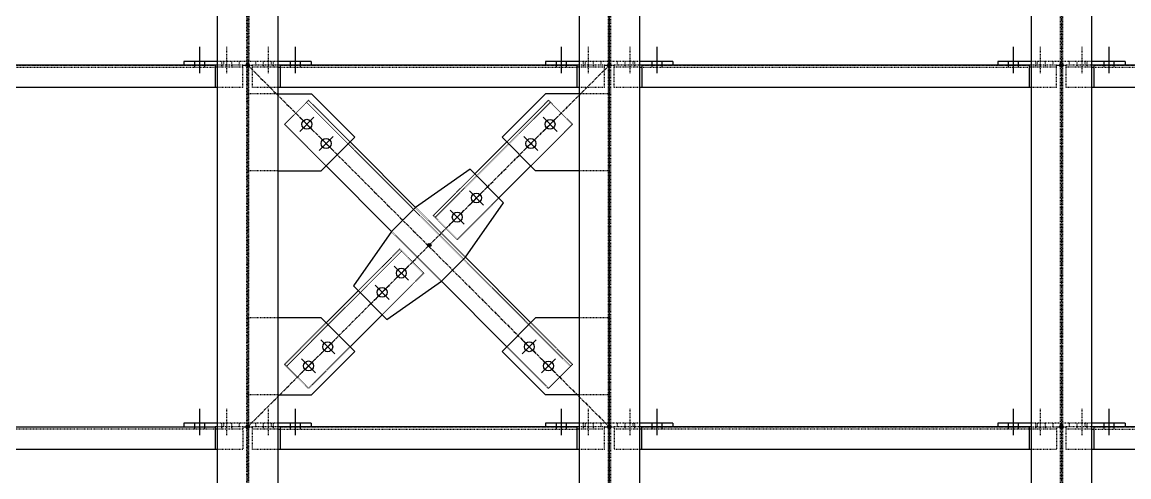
# Model space of a CAD drawing. Header units: millimetres. Extents: x 2102 to 20742, y 12631 to 26594.
# Drawn here: x 15833 to 18281, y 22210 to 23216 of the extents above; entities that cross this region are included whole.
import ezdxf

# ---------------------------------------------------------------- set-up
doc = ezdxf.new("R2010")
doc.units = ezdxf.units.MM
for name, pattern in [('CENTER', [12.7, 7.9375, -1.5875, 1.5875, -1.5875]), ('DXK_LINE_DOT2', [3.9198, 1.9599, -1.9599]), ('DXK_LINE_DOT5', [7.8785, 2.979, -0.9799, 0.9799, -0.9799, 0.9799, -0.9799])]:
    doc.linetypes.add(name, pattern=pattern)
for name, color, linetype in [('1', 7, 'Continuous'), ('2', 7, 'Continuous'), ('4', 7, 'Continuous')]:
    doc.layers.add(name, color=color, linetype=linetype)

# ---------------------------------------------------------------- blocks, each defined once
blk = doc.blocks.new('GridLine-116860372-116903 - 114867')
at = {"layer": '2', "color": 7, "linetype": 'DXK_LINE_DOT5'}
blk.add_line((20200.6, 12454.5), (20200.6, 27661.7), dxfattribs=at)
blk = doc.blocks.new('Part-116860372-115066 - 114867')
at = {"layer": '4', "linetype": 'Continuous'}
for points in [[(21450.6, 23565.8, -1), (21450.6, 23575.8, -1)], [(22700.6, 23565.8, -1), (22700.6, 23575.8, -1)]]:
    blk.add_hatch(color=4, dxfattribs=at).paths.add_polyline_path(points)
at = {"layer": '1', "color": 6, "linetype": 'DXK_LINE_DOT2'}
for p, q in [((21540.1, 23570.8), (21464.1, 23570.8)), ((21464.1, 23508.3), (21464.1, 23570.8)), ((21533.8, 23564.6), (21464.1, 23564.6)), ((21540.1, 23564.6), (22611.1, 23564.6)), ((22687, 23570.8), (22611.1, 23570.8)), ((22687, 23564.6), (22617.3, 23564.6)), ((22687, 23508.3), (22687, 23570.8)), ((21533.8, 23508.3), (21464.1, 23508.3)), ((22687, 23508.3), (22617.3, 23508.3))]:
    blk.add_line(p, q, dxfattribs=at)
at = {"layer": '2', "color": 2, "linetype": 'Continuous'}
for p, q in [((21533.8, 23564.6), (21540.1, 23564.6)), ((22611.1, 23570.8), (21540.1, 23570.8)), ((21540.1, 23570.8), (21540.1, 23508.3)), ((22611.1, 23570.8), (22611.1, 23508.3)), ((22617.3, 23564.6), (22611.1, 23564.6)), ((22617.3, 23508.3), (21533.8, 23508.3))]:
    blk.add_line(p, q, dxfattribs=at)
at = {"layer": '4', "color": 4, "linetype": 'CENTER'}
for p, q in [((21450.6, 23570.8), (21464.1, 23570.8)), ((21540.1, 23570.8), (22611.1, 23570.8)), ((22687, 23570.8), (22700.6, 23570.8))]:
    blk.add_line(p, q, dxfattribs=at)
at = {"layer": '4', "color": 4, "linetype": 'Continuous'}
for centre in [(21450.6, 23570.8), (22700.6, 23570.8)]:
    blk.add_circle(centre, 5, dxfattribs=at)
blk = doc.blocks.new('Part-116860372-115064 - 114867')
at = {"layer": '4', "linetype": 'Continuous'}
for points in [[(19200.6, 23565.8, -1), (19200.6, 23575.8, -1)], [(20200.6, 23565.8, -1), (20200.6, 23575.8, -1)]]:
    blk.add_hatch(color=4, dxfattribs=at).paths.add_polyline_path(points)
at = {"layer": '1', "color": 6, "linetype": 'DXK_LINE_DOT2'}
for p, q in [((19290.1, 23570.8), (19214.1, 23570.8)), ((19214.1, 23508.3), (19214.1, 23570.8)), ((19283.8, 23564.6), (19214.1, 23564.6)), ((19290.1, 23564.6), (20111.1, 23564.6)), ((20187, 23570.8), (20111.1, 23570.8)), ((20187, 23564.6), (20117.3, 23564.6)), ((20187, 23508.3), (20187, 23570.8)), ((19283.8, 23508.3), (19214.1, 23508.3)), ((20187, 23508.3), (20117.3, 23508.3))]:
    blk.add_line(p, q, dxfattribs=at)
at = {"layer": '2', "color": 2, "linetype": 'Continuous'}
for p, q in [((19283.8, 23564.6), (19290.1, 23564.6)), ((20111.1, 23570.8), (19290.1, 23570.8)), ((19290.1, 23570.8), (19290.1, 23508.3)), ((20111.1, 23570.8), (20111.1, 23508.3)), ((20117.3, 23564.6), (20111.1, 23564.6)), ((20117.3, 23508.3), (19283.8, 23508.3))]:
    blk.add_line(p, q, dxfattribs=at)
at = {"layer": '4', "color": 4, "linetype": 'CENTER'}
for p, q in [((19200.6, 23570.8), (19214.1, 23570.8)), ((19290.1, 23570.8), (20111.1, 23570.8)), ((20187, 23570.8), (20200.6, 23570.8))]:
    blk.add_line(p, q, dxfattribs=at)
at = {"layer": '4', "color": 4, "linetype": 'Continuous'}
for centre in [(19200.6, 23570.8), (20200.6, 23570.8)]:
    blk.add_circle(centre, 5, dxfattribs=at)
blk = doc.blocks.new('Part-116860372-114974 - 114867')
at = {"layer": '1', "color": 6, "linetype": 'DXK_LINE_DOT2'}
for p, q in [((19204.1, 25054.1), (19204.1, 23580.8)), ((19197, 24933.3), (19197, 21410.3)), ((19204.1, 21410.3), (19204.1, 23580.8))]:
    blk.add_line(p, q, dxfattribs=at)
at = {"layer": '2', "color": 2, "linetype": 'Continuous'}
for p, q in [((19117.3, 21410.3), (19117.3, 24939.6)), ((19283.8, 24939.6), (19283.8, 21410.3))]:
    blk.add_line(p, q, dxfattribs=at)
at = {"layer": '4', "color": 4, "linetype": 'CENTER'}
blk.add_line((19200.6, 25070.8), (19200.6, 21320.8), dxfattribs=at)
blk = doc.blocks.new('Part-116860372-115056 - 114867')
at = {"layer": '4', "linetype": 'Continuous'}
for points in [[(21450.6, 22565.8, -1), (21450.6, 22575.8, -1)], [(22700.6, 22565.8, -1), (22700.6, 22575.8, -1)]]:
    blk.add_hatch(color=4, dxfattribs=at).paths.add_polyline_path(points)
at = {"layer": '1', "color": 6, "linetype": 'DXK_LINE_DOT2'}
for p, q in [((21464.1, 22508.3), (21464.1, 22570.8)), ((21540.1, 22570.8), (21464.1, 22570.8)), ((21533.8, 22564.6), (21464.1, 22564.6)), ((21540.1, 22564.6), (22611.1, 22564.6)), ((22687, 22570.8), (22611.1, 22570.8)), ((22687, 22564.6), (22617.3, 22564.6)), ((22687, 22508.3), (22687, 22570.8)), ((21533.8, 22508.3), (21464.1, 22508.3)), ((22687, 22508.3), (22617.3, 22508.3))]:
    blk.add_line(p, q, dxfattribs=at)
at = {"layer": '2', "color": 2, "linetype": 'Continuous'}
for p, q in [((21533.8, 22564.6), (21540.1, 22564.6)), ((22611.1, 22570.8), (21540.1, 22570.8)), ((21540.1, 22570.8), (21540.1, 22508.3)), ((22611.1, 22570.8), (22611.1, 22508.3)), ((22617.3, 22564.6), (22611.1, 22564.6)), ((22617.3, 22508.3), (21533.8, 22508.3))]:
    blk.add_line(p, q, dxfattribs=at)
at = {"layer": '4', "color": 4, "linetype": 'CENTER'}
for p, q in [((21450.6, 22570.8), (21464.1, 22570.8)), ((21540.1, 22570.8), (22611.1, 22570.8)), ((22687, 22570.8), (22700.6, 22570.8))]:
    blk.add_line(p, q, dxfattribs=at)
at = {"layer": '4', "color": 4, "linetype": 'Continuous'}
for centre in [(21450.6, 22570.8), (22700.6, 22570.8)]:
    blk.add_circle(centre, 5, dxfattribs=at)
blk = doc.blocks.new('Part-116860372-114975 - 114867')
at = {"layer": '1', "color": 6, "linetype": 'DXK_LINE_DOT2'}
for p, q in [((20197, 25050.3), (20197, 21670)), ((20204.1, 25050.3), (20204.1, 21670))]:
    blk.add_line(p, q, dxfattribs=at)
at = {"layer": '2', "color": 2, "linetype": 'Continuous'}
for p, q in [((20117.3, 25050.3), (20117.3, 21670)), ((20283.8, 25050.3), (20283.8, 21670))]:
    blk.add_line(p, q, dxfattribs=at)
at = {"layer": '4', "color": 4, "linetype": 'CENTER'}
blk.add_line((20200.6, 25070.8), (20200.6, 21320.8), dxfattribs=at)
blk = doc.blocks.new('Part-116860372-114977 - 114867')
at = {"layer": '1', "color": 6, "linetype": 'DXK_LINE_DOT2'}
for p, q in [((21447, 24981.3), (21447, 21410.3)), ((21454.1, 24981.3), (21454.1, 21410.3))]:
    blk.add_line(p, q, dxfattribs=at)
at = {"layer": '2', "color": 2, "linetype": 'Continuous'}
for p, q in [((21367.3, 24981.3), (21367.3, 21410.3)), ((21533.8, 24981.3), (21533.8, 21410.3))]:
    blk.add_line(p, q, dxfattribs=at)
at = {"layer": '4', "color": 4, "linetype": 'CENTER'}
blk.add_line((21450.6, 25070.8), (21450.6, 21320.8), dxfattribs=at)
blk = doc.blocks.new('Part-116860372-115053 - 114867')
at = {"layer": '4', "linetype": 'Continuous'}
for points in [[(17825.6, 22565.8, -1), (17825.6, 22575.8, -1)], [(19200.6, 22565.8, -1), (19200.6, 22575.8, -1)]]:
    blk.add_hatch(color=4, dxfattribs=at).paths.add_polyline_path(points)
at = {"layer": '1', "color": 6, "linetype": 'DXK_LINE_DOT2'}
for p, q in [((17840.9, 22570.8), (17840.9, 22545.8)), ((17840.9, 22570.8), (17944.3, 22570.8)), ((17938.1, 22564.6), (17840.9, 22564.6)), ((19111.1, 22564.6), (17944.3, 22564.6)), ((19187, 22570.8), (19111.1, 22570.8)), ((19187, 22564.6), (19117.3, 22564.6)), ((19187, 22570.8), (19187, 22508.3)), ((17840.9, 22545.8), (17903.4, 22545.8)), ((17903.4, 22545.8), (17903.4, 22508.3)), ((17938.1, 22508.3), (17903.4, 22508.3)), ((19187, 22508.3), (19117.3, 22508.3))]:
    blk.add_line(p, q, dxfattribs=at)
at = {"layer": '2', "color": 2, "linetype": 'Continuous'}
for p, q in [((17944.3, 22564.6), (17938.1, 22564.6)), ((17944.3, 22508.3), (17944.3, 22570.8)), ((17944.3, 22570.8), (19111.1, 22570.8)), ((19111.1, 22570.8), (19111.1, 22508.3)), ((19117.3, 22564.6), (19111.1, 22564.6)), ((19117.3, 22508.3), (17938.1, 22508.3))]:
    blk.add_line(p, q, dxfattribs=at)
at = {"layer": '4', "color": 4, "linetype": 'CENTER'}
for p, q in [((17825.6, 22570.8), (17840.9, 22570.8)), ((17944.3, 22570.8), (19111.1, 22570.8)), ((19187, 22570.8), (19200.6, 22570.8))]:
    blk.add_line(p, q, dxfattribs=at)
at = {"layer": '4', "color": 4, "linetype": 'Continuous'}
for centre in [(17825.6, 22570.8), (19200.6, 22570.8)]:
    blk.add_circle(centre, 5, dxfattribs=at)
blk = doc.blocks.new('Part-116860372-115054 - 114867')
at = {"layer": '4', "linetype": 'Continuous'}
for points in [[(19200.6, 22565.8, -1), (19200.6, 22575.8, -1)], [(20200.6, 22565.8, -1), (20200.6, 22575.8, -1)]]:
    blk.add_hatch(color=4, dxfattribs=at).paths.add_polyline_path(points)
at = {"layer": '1', "color": 6, "linetype": 'DXK_LINE_DOT2'}
for p, q in [((19214.1, 22508.3), (19214.1, 22570.8)), ((19290.1, 22570.8), (19214.1, 22570.8)), ((19283.8, 22564.6), (19214.1, 22564.6)), ((19290.1, 22564.6), (20111.1, 22564.6)), ((20187, 22570.8), (20111.1, 22570.8)), ((20187, 22564.6), (20117.3, 22564.6)), ((20187, 22508.3), (20187, 22570.8)), ((19283.8, 22508.3), (19214.1, 22508.3)), ((20187, 22508.3), (20117.3, 22508.3))]:
    blk.add_line(p, q, dxfattribs=at)
at = {"layer": '2', "color": 2, "linetype": 'Continuous'}
for p, q in [((19283.8, 22564.6), (19290.1, 22564.6)), ((20111.1, 22570.8), (19290.1, 22570.8)), ((19290.1, 22570.8), (19290.1, 22508.3)), ((20111.1, 22570.8), (20111.1, 22508.3)), ((20117.3, 22564.6), (20111.1, 22564.6)), ((20117.3, 22508.3), (19283.8, 22508.3))]:
    blk.add_line(p, q, dxfattribs=at)
at = {"layer": '4', "color": 4, "linetype": 'CENTER'}
for p, q in [((19200.6, 22570.8), (19214.1, 22570.8)), ((19290.1, 22570.8), (20111.1, 22570.8)), ((20187, 22570.8), (20200.6, 22570.8))]:
    blk.add_line(p, q, dxfattribs=at)
at = {"layer": '4', "color": 4, "linetype": 'Continuous'}
for centre in [(19200.6, 22570.8), (20200.6, 22570.8)]:
    blk.add_circle(centre, 5, dxfattribs=at)
blk = doc.blocks.new('Part-116860372-115055 - 114867')
at = {"layer": '4', "linetype": 'Continuous'}
for points in [[(20200.6, 22565.8, -1), (20200.6, 22575.8, -1)], [(21450.6, 22565.8, -1), (21450.6, 22575.8, -1)]]:
    blk.add_hatch(color=4, dxfattribs=at).paths.add_polyline_path(points)
at = {"layer": '1', "color": 6, "linetype": 'DXK_LINE_DOT2'}
for p, q in [((20214.1, 22570.8), (20214.1, 22508.3)), ((20290.1, 22570.8), (20214.1, 22570.8)), ((20283.8, 22564.6), (20214.1, 22564.6)), ((21361.1, 22564.6), (20290.1, 22564.6)), ((21361.1, 22570.8), (21437, 22570.8)), ((21437, 22564.6), (21367.3, 22564.6)), ((21437, 22570.8), (21437, 22508.3)), ((20283.8, 22508.3), (20214.1, 22508.3)), ((21437, 22508.3), (21367.3, 22508.3))]:
    blk.add_line(p, q, dxfattribs=at)
at = {"layer": '2', "color": 2, "linetype": 'Continuous'}
for p, q in [((20290.1, 22564.6), (20283.8, 22564.6)), ((21361.1, 22570.8), (20290.1, 22570.8)), ((20290.1, 22508.3), (20290.1, 22570.8)), ((21361.1, 22570.8), (21361.1, 22508.3)), ((21367.3, 22564.6), (21361.1, 22564.6)), ((21367.3, 22508.3), (20283.8, 22508.3))]:
    blk.add_line(p, q, dxfattribs=at)
at = {"layer": '4', "color": 4, "linetype": 'CENTER'}
for p, q in [((20200.6, 22570.8), (20214.1, 22570.8)), ((20290.1, 22570.8), (21361.1, 22570.8)), ((21437, 22570.8), (21450.6, 22570.8))]:
    blk.add_line(p, q, dxfattribs=at)
at = {"layer": '4', "color": 4, "linetype": 'Continuous'}
for centre in [(20200.6, 22570.8), (21450.6, 22570.8)]:
    blk.add_circle(centre, 5, dxfattribs=at)
blk = doc.blocks.new('Part-116860372-115063 - 114867')
at = {"layer": '4', "linetype": 'Continuous'}
for points in [[(17825.6, 23565.8, -1), (17825.6, 23575.8, -1)], [(19200.6, 23565.8, -1), (19200.6, 23575.8, -1)]]:
    blk.add_hatch(color=4, dxfattribs=at).paths.add_polyline_path(points)
at = {"layer": '1', "color": 6, "linetype": 'DXK_LINE_DOT2'}
for p, q in [((17944.3, 23570.8), (17841, 23570.8)), ((17841, 23508.3), (17841, 23570.8)), ((17938.1, 23564.6), (17841, 23564.6)), ((17944.3, 23564.6), (19111.1, 23564.6)), ((19187, 23570.8), (19111.1, 23570.8)), ((19187, 23564.6), (19117.3, 23564.6)), ((19187, 23508.3), (19187, 23570.8)), ((17938.1, 23508.3), (17841, 23508.3)), ((19187, 23508.3), (19111.1, 23508.3))]:
    blk.add_line(p, q, dxfattribs=at)
at = {"layer": '2', "color": 2, "linetype": 'Continuous'}
for p, q in [((17938.1, 23564.6), (17944.3, 23564.6)), ((19111.1, 23570.8), (17944.3, 23570.8)), ((17944.3, 23570.8), (17944.3, 23508.3)), ((19111.1, 23570.8), (19111.1, 23508.3)), ((19117.3, 23564.6), (19111.1, 23564.6)), ((19117.3, 23508.3), (17938.1, 23508.3))]:
    blk.add_line(p, q, dxfattribs=at)
at = {"layer": '4', "color": 4, "linetype": 'CENTER'}
for p, q in [((17825.6, 23570.8), (17841, 23570.8)), ((17944.3, 23570.8), (19111.1, 23570.8)), ((19187, 23570.8), (19200.6, 23570.8))]:
    blk.add_line(p, q, dxfattribs=at)
at = {"layer": '4', "color": 4, "linetype": 'Continuous'}
for centre in [(17825.6, 23570.8), (19200.6, 23570.8)]:
    blk.add_circle(centre, 5, dxfattribs=at)
blk = doc.blocks.new('Part-116860372-115065 - 114867')
at = {"layer": '4', "linetype": 'Continuous'}
for points in [[(20200.6, 23565.8, -1), (20200.6, 23575.8, -1)], [(21450.6, 23565.8, -1), (21450.6, 23575.8, -1)]]:
    blk.add_hatch(color=4, dxfattribs=at).paths.add_polyline_path(points)
at = {"layer": '1', "color": 6, "linetype": 'DXK_LINE_DOT2'}
for p, q in [((20290.1, 23570.8), (20214.1, 23570.8)), ((20214.1, 23508.3), (20214.1, 23570.8)), ((20283.8, 23564.6), (20214.1, 23564.6)), ((20290.1, 23564.6), (21361.1, 23564.6)), ((21437, 23570.8), (21361.1, 23570.8)), ((21437, 23564.6), (21367.3, 23564.6)), ((21437, 23508.3), (21437, 23570.8)), ((20283.8, 23508.3), (20214.1, 23508.3)), ((21437, 23508.3), (21367.3, 23508.3))]:
    blk.add_line(p, q, dxfattribs=at)
at = {"layer": '2', "color": 2, "linetype": 'Continuous'}
for p, q in [((20283.8, 23564.6), (20290.1, 23564.6)), ((21361.1, 23570.8), (20290.1, 23570.8)), ((20290.1, 23570.8), (20290.1, 23508.3)), ((21361.1, 23570.8), (21361.1, 23508.3)), ((21367.3, 23564.6), (21361.1, 23564.6)), ((21367.3, 23508.3), (20283.8, 23508.3))]:
    blk.add_line(p, q, dxfattribs=at)
at = {"layer": '4', "color": 4, "linetype": 'CENTER'}
for p, q in [((20200.6, 23570.8), (20214.1, 23570.8)), ((20290.1, 23570.8), (21361.1, 23570.8)), ((21437, 23570.8), (21450.6, 23570.8))]:
    blk.add_line(p, q, dxfattribs=at)
at = {"layer": '4', "color": 4, "linetype": 'Continuous'}
for centre in [(20200.6, 23570.8), (21450.6, 23570.8)]:
    blk.add_circle(centre, 5, dxfattribs=at)
blk = doc.blocks.new('Bolt-116860372-115742 - 114867')
at = {"layer": '1', "color": 1, "linetype": 'DXK_LINE_DOT2'}
for p, q in [((20143.3, 22548.3), (20143.3, 22620.8)), ((20129.5, 22570.8), (20129.5, 22580.8)), ((20129.5, 22564.6), (20129.5, 22570.8)), ((20157, 22570.8), (20157, 22580.8)), ((20157, 22564.6), (20157, 22570.8))]:
    blk.add_line(p, q, dxfattribs=at)
at = {"layer": '2', "color": 1, "linetype": 'Continuous'}
for p, q in [((20068.3, 22548.3), (20068.3, 22620.8)), ((20054.5, 22570.8), (20054.5, 22580.8)), ((20054.5, 22564.6), (20054.5, 22570.8)), ((20082, 22570.8), (20082, 22580.8)), ((20082, 22564.6), (20082, 22570.8))]:
    blk.add_line(p, q, dxfattribs=at)
blk = doc.blocks.new('Part-116860372-115084 - 114867')
at = {"layer": '4', "linetype": 'Continuous'}
for points in [[(19702.8, 23068, -1), (19702.8, 23078, -1)], [(19200.6, 22565.8, -1), (19200.6, 22575.8, -1)]]:
    blk.add_hatch(color=4, dxfattribs=at).paths.add_polyline_path(points)
at = {"layer": '1', "color": 6, "linetype": 'DXK_LINE_DOT2'}
for p, q in [((19626.3, 23056.7), (19307.9, 22738.2)), ((19621, 23062), (19506.1, 22947.1)), ((19621, 23062), (19687.3, 22995.7)), ((19687.3, 22995.7), (19572.4, 22880.8)), ((19302.6, 22743.5), (19417.5, 22858.5)), ((19483.8, 22792.2), (19368.9, 22677.3)), ((19368.9, 22677.3), (19302.6, 22743.5))]:
    blk.add_line(p, q, dxfattribs=at)
at = {"layer": '2', "color": 2, "linetype": 'Continuous'}
for p, q in [((19506.1, 22947.1), (19417.5, 22858.5)), ((19572.4, 22880.8), (19483.8, 22792.2))]:
    blk.add_line(p, q, dxfattribs=at)
at = {"layer": '4', "color": 4, "linetype": 'CENTER'}
blk.add_line((19200.6, 22570.8), (19702.8, 23073), dxfattribs=at)
at = {"layer": '4', "color": 4, "linetype": 'Continuous'}
for centre in [(19702.8, 23073), (19200.6, 22570.8)]:
    blk.add_circle(centre, 5, dxfattribs=at)
blk = doc.blocks.new('Part-116860372-115085 - 114867')
at = {"layer": '4', "linetype": 'Continuous'}
for points in [[(19200.6, 23565.8, -1), (19200.6, 23575.8, -1)], [(20200.6, 22565.8, -1), (20200.6, 22575.8, -1)]]:
    blk.add_hatch(color=4, dxfattribs=at).paths.add_polyline_path(points)
at = {"layer": '1', "color": 6, "linetype": 'DXK_LINE_DOT2'}
for p, q in [((19368.9, 23473.3), (19302.6, 23407)), ((19483.8, 23358.4), (19368.9, 23473.3)), ((20093.3, 22738.2), (19363.6, 23468)), ((19417.5, 23292.1), (19302.6, 23407)), ((19802.7, 23039.4), (19664.7, 23177.4)), ((19736.4, 22973.1), (19598.4, 23111.1)), ((20098.6, 22743.5), (19983.7, 22858.5)), ((20032.3, 22677.3), (19917.4, 22792.2)), ((20098.6, 22743.5), (20032.3, 22677.3))]:
    blk.add_line(p, q, dxfattribs=at)
at = {"layer": '2', "color": 2, "linetype": 'Continuous'}
for p, q in [((19664.7, 23177.4), (19483.8, 23358.4)), ((19598.4, 23111.1), (19417.5, 23292.1)), ((19983.7, 22858.5), (19802.7, 23039.4)), ((19917.4, 22792.2), (19736.4, 22973.1))]:
    blk.add_line(p, q, dxfattribs=at)
at = {"layer": '4', "color": 4, "linetype": 'CENTER'}
blk.add_line((19200.6, 23570.8), (20200.6, 22570.8), dxfattribs=at)
at = {"layer": '4', "color": 4, "linetype": 'Continuous'}
for centre in [(19200.6, 23570.8), (20200.6, 22570.8)]:
    blk.add_circle(centre, 5, dxfattribs=at)
blk = doc.blocks.new('Bolt-116860372-115720 - 114867')
at = {"layer": '1', "color": 1, "linetype": 'DXK_LINE_DOT2'}
for p, q in [((19143.3, 23548.3), (19143.3, 23620.8)), ((19129.5, 23570.8), (19129.5, 23580.8)), ((19129.5, 23564.6), (19129.5, 23570.8)), ((19157, 23570.8), (19157, 23580.8)), ((19157, 23564.6), (19157, 23570.8))]:
    blk.add_line(p, q, dxfattribs=at)
at = {"layer": '2', "color": 1, "linetype": 'Continuous'}
for p, q in [((19068.3, 23548.3), (19068.3, 23620.8)), ((19054.5, 23570.8), (19054.5, 23580.8)), ((19054.5, 23564.6), (19054.5, 23570.8)), ((19082, 23570.8), (19082, 23580.8)), ((19082, 23564.6), (19082, 23570.8))]:
    blk.add_line(p, q, dxfattribs=at)
blk = doc.blocks.new('Bolt-116860372-115730 - 114867')
at = {"layer": '1', "color": 1, "linetype": 'DXK_LINE_DOT2'}
for p, q in [((21507.9, 22548.3), (21507.9, 22620.8)), ((21494.1, 22570.8), (21494.1, 22580.8)), ((21494.1, 22564.6), (21494.1, 22570.8)), ((21521.6, 22570.8), (21521.6, 22580.8)), ((21521.6, 22564.6), (21521.6, 22570.8))]:
    blk.add_line(p, q, dxfattribs=at)
at = {"layer": '2', "color": 1, "linetype": 'Continuous'}
for p, q in [((21582.9, 22548.3), (21582.9, 22620.8)), ((21569.1, 22570.8), (21569.1, 22580.8)), ((21569.1, 22564.6), (21569.1, 22570.8)), ((21596.6, 22570.8), (21596.6, 22580.8)), ((21596.6, 22564.6), (21596.6, 22570.8))]:
    blk.add_line(p, q, dxfattribs=at)
blk = doc.blocks.new('Bolt-116860372-115738 - 114867')
at = {"layer": '1', "color": 1, "linetype": 'DXK_LINE_DOT2'}
for p, q in [((20257.9, 22548.3), (20257.9, 22620.8)), ((20244.1, 22570.8), (20244.1, 22580.8)), ((20244.1, 22564.6), (20244.1, 22570.8)), ((20271.6, 22570.8), (20271.6, 22580.8)), ((20271.6, 22564.6), (20271.6, 22570.8))]:
    blk.add_line(p, q, dxfattribs=at)
at = {"layer": '2', "color": 1, "linetype": 'Continuous'}
for p, q in [((20332.9, 22548.3), (20332.9, 22620.8)), ((20319.1, 22570.8), (20319.1, 22580.8)), ((20319.1, 22564.6), (20319.1, 22570.8)), ((20346.6, 22570.8), (20346.6, 22580.8)), ((20346.6, 22564.6), (20346.6, 22570.8))]:
    blk.add_line(p, q, dxfattribs=at)
blk = doc.blocks.new('Bolt-116860372-116186 - 114867')
at = {"layer": '2', "color": 1, "linetype": 'Continuous'}
for p, q in [((19383.9, 23387.5), (19345, 23426.4)), ((19383.9, 23426.4), (19345, 23387.5)), ((19436.9, 23334.5), (19398, 23373.4)), ((19436.9, 23373.4), (19398, 23334.5))]:
    blk.add_line(p, q, dxfattribs=at)
for centre in [(19364.4, 23407), (19417.5, 23353.9)]:
    blk.add_circle(centre, 13.8, dxfattribs=at)
blk = doc.blocks.new('Part-116860372-116191 - 114867')
at = {"layer": '1', "color": 6, "linetype": 'DXK_LINE_DOT2'}
for p, q in [((20197, 22871.7), (20117.3, 22871.7)), ((20197, 22659.2), (20117.3, 22659.2))]:
    blk.add_line(p, q, dxfattribs=at)
at = {"layer": '2', "color": 2, "linetype": 'Continuous'}
for p, q in [((19996.9, 22871.7), (19904.1, 22778.9)), ((20117.3, 22871.7), (19996.9, 22871.7)), ((20023.8, 22659.2), (19904.1, 22778.9)), ((20117.3, 22659.2), (20023.8, 22659.2))]:
    blk.add_line(p, q, dxfattribs=at)
blk = doc.blocks.new('Part-116860372-115739 - 114867')
at = {"layer": '1', "color": 6, "linetype": 'DXK_LINE_DOT2'}
for p, q in [((19283.8, 22580.8), (19204.1, 22580.8)), ((19222.9, 22570.8), (19222.9, 22580.8)), ((19266.6, 22570.8), (19266.6, 22580.8))]:
    blk.add_line(p, q, dxfattribs=at)
at = {"layer": '2', "color": 2, "linetype": 'Continuous'}
for p, q in [((19376.6, 22580.8), (19283.8, 22580.8)), ((19290.1, 22570.8), (19283.8, 22570.8)), ((19376.6, 22580.8), (19376.6, 22570.8))]:
    blk.add_line(p, q, dxfattribs=at)
blk = doc.blocks.new('Part-116860372-115719 - 114867')
at = {"layer": '1', "color": 6, "linetype": 'DXK_LINE_DOT2'}
for p, q in [((19197, 23580.8), (19117.3, 23580.8)), ((19134.5, 23570.8), (19134.5, 23580.8)), ((19178.3, 23570.8), (19178.3, 23580.8)), ((19197, 23580.8), (19197, 23570.8))]:
    blk.add_line(p, q, dxfattribs=at)
at = {"layer": '2', "color": 2, "linetype": 'Continuous'}
for p, q in [((19117.3, 23580.8), (19024.5, 23580.8)), ((19024.5, 23580.8), (19024.5, 23570.8)), ((19117.3, 23570.8), (19111.1, 23570.8))]:
    blk.add_line(p, q, dxfattribs=at)
blk = doc.blocks.new('Part-116860372-115715 - 114867')
at = {"layer": '1', "color": 6, "linetype": 'DXK_LINE_DOT2'}
for p, q in [((20283.8, 23580.8), (20204.1, 23580.8)), ((20222.9, 23570.8), (20222.9, 23580.8)), ((20266.6, 23570.8), (20266.6, 23580.8))]:
    blk.add_line(p, q, dxfattribs=at)
at = {"layer": '2', "color": 2, "linetype": 'Continuous'}
for p, q in [((20376.6, 23580.8), (20283.8, 23580.8)), ((20290.1, 23570.8), (20283.8, 23570.8)), ((20376.6, 23580.8), (20376.6, 23570.8))]:
    blk.add_line(p, q, dxfattribs=at)
blk = doc.blocks.new('Part-116860372-115723 - 114867')
at = {"layer": '1', "color": 6, "linetype": 'DXK_LINE_DOT2'}
for p, q in [((21447, 23580.8), (21367.3, 23580.8)), ((21384.5, 23570.8), (21384.5, 23580.8)), ((21428.3, 23570.8), (21428.3, 23580.8)), ((21447, 23580.8), (21447, 23570.8))]:
    blk.add_line(p, q, dxfattribs=at)
at = {"layer": '2', "color": 2, "linetype": 'Continuous'}
for p, q in [((21367.3, 23580.8), (21274.5, 23580.8)), ((21274.5, 23580.8), (21274.5, 23570.8)), ((21367.3, 23570.8), (21361.1, 23570.8))]:
    blk.add_line(p, q, dxfattribs=at)
blk = doc.blocks.new('Part-116860372-115735 - 114867')
at = {"layer": '1', "color": 6, "linetype": 'DXK_LINE_DOT2'}
for p, q in [((21447, 22580.8), (21367.3, 22580.8)), ((21384.5, 22570.8), (21384.5, 22580.8)), ((21428.3, 22570.8), (21428.3, 22580.8)), ((21447, 22580.8), (21447, 22570.8))]:
    blk.add_line(p, q, dxfattribs=at)
at = {"layer": '2', "color": 2, "linetype": 'Continuous'}
for p, q in [((21367.3, 22580.8), (21274.5, 22580.8)), ((21274.5, 22580.8), (21274.5, 22570.8)), ((21367.3, 22570.8), (21361.1, 22570.8))]:
    blk.add_line(p, q, dxfattribs=at)
blk = doc.blocks.new('Part-116860372-115743 - 114867')
at = {"layer": '1', "color": 6, "linetype": 'DXK_LINE_DOT2'}
for p, q in [((19197, 22580.8), (19117.3, 22580.8)), ((19134.5, 22570.8), (19134.5, 22580.8)), ((19178.3, 22570.8), (19178.3, 22580.8)), ((19197, 22580.8), (19197, 22570.8))]:
    blk.add_line(p, q, dxfattribs=at)
at = {"layer": '2', "color": 2, "linetype": 'Continuous'}
for p, q in [((19117.3, 22580.8), (19024.5, 22580.8)), ((19024.5, 22580.8), (19024.5, 22570.8)), ((19117.3, 22570.8), (19111.1, 22570.8))]:
    blk.add_line(p, q, dxfattribs=at)
blk = doc.blocks.new('Part-116860372-115713 - 114867')
at = {"layer": '1', "color": 6, "linetype": 'DXK_LINE_DOT2'}
for p, q in [((19283.8, 23580.8), (19204.1, 23580.8)), ((19222.9, 23570.8), (19222.9, 23580.8)), ((19266.6, 23570.8), (19266.6, 23580.8))]:
    blk.add_line(p, q, dxfattribs=at)
at = {"layer": '2', "color": 2, "linetype": 'Continuous'}
for p, q in [((19376.6, 23580.8), (19283.8, 23580.8)), ((19290.1, 23570.8), (19283.8, 23570.8)), ((19376.6, 23580.8), (19376.6, 23570.8))]:
    blk.add_line(p, q, dxfattribs=at)
blk = doc.blocks.new('Bolt-116860372-115714 - 114867')
at = {"layer": '1', "color": 1, "linetype": 'DXK_LINE_DOT2'}
for p, q in [((19257.9, 23548.3), (19257.9, 23620.8)), ((19244.1, 23570.8), (19244.1, 23580.8)), ((19244.1, 23564.6), (19244.1, 23570.8)), ((19271.6, 23570.8), (19271.6, 23580.8)), ((19271.6, 23564.6), (19271.6, 23570.8))]:
    blk.add_line(p, q, dxfattribs=at)
at = {"layer": '2', "color": 1, "linetype": 'Continuous'}
for p, q in [((19332.9, 23548.3), (19332.9, 23620.8)), ((19319.1, 23570.8), (19319.1, 23580.8)), ((19319.1, 23564.6), (19319.1, 23570.8)), ((19346.6, 23570.8), (19346.6, 23580.8)), ((19346.6, 23564.6), (19346.6, 23570.8))]:
    blk.add_line(p, q, dxfattribs=at)
blk = doc.blocks.new('Bolt-116860372-115716 - 114867')
at = {"layer": '1', "color": 1, "linetype": 'DXK_LINE_DOT2'}
for p, q in [((20257.9, 23548.3), (20257.9, 23620.8)), ((20244.1, 23570.8), (20244.1, 23580.8)), ((20244.1, 23564.6), (20244.1, 23570.8)), ((20271.6, 23570.8), (20271.6, 23580.8)), ((20271.6, 23564.6), (20271.6, 23570.8))]:
    blk.add_line(p, q, dxfattribs=at)
at = {"layer": '2', "color": 1, "linetype": 'Continuous'}
for p, q in [((20332.9, 23548.3), (20332.9, 23620.8)), ((20319.1, 23570.8), (20319.1, 23580.8)), ((20319.1, 23564.6), (20319.1, 23570.8)), ((20346.6, 23570.8), (20346.6, 23580.8)), ((20346.6, 23564.6), (20346.6, 23570.8))]:
    blk.add_line(p, q, dxfattribs=at)
blk = doc.blocks.new('Part-116860372-115717 - 114867')
at = {"layer": '1', "color": 6, "linetype": 'DXK_LINE_DOT2'}
for p, q in [((21533.8, 23580.8), (21454.1, 23580.8)), ((21472.9, 23570.8), (21472.9, 23580.8)), ((21516.6, 23570.8), (21516.6, 23580.8))]:
    blk.add_line(p, q, dxfattribs=at)
at = {"layer": '2', "color": 2, "linetype": 'Continuous'}
for p, q in [((21626.6, 23580.8), (21533.8, 23580.8)), ((21540.1, 23570.8), (21533.8, 23570.8)), ((21626.6, 23580.8), (21626.6, 23570.8))]:
    blk.add_line(p, q, dxfattribs=at)
blk = doc.blocks.new('Bolt-116860372-115718 - 114867')
at = {"layer": '1', "color": 1, "linetype": 'DXK_LINE_DOT2'}
for p, q in [((21507.9, 23548.3), (21507.9, 23620.8)), ((21494.1, 23570.8), (21494.1, 23580.8)), ((21494.1, 23564.6), (21494.1, 23570.8)), ((21521.6, 23570.8), (21521.6, 23580.8)), ((21521.6, 23564.6), (21521.6, 23570.8))]:
    blk.add_line(p, q, dxfattribs=at)
at = {"layer": '2', "color": 1, "linetype": 'Continuous'}
for p, q in [((21582.9, 23548.3), (21582.9, 23620.8)), ((21569.1, 23570.8), (21569.1, 23580.8)), ((21569.1, 23564.6), (21569.1, 23570.8)), ((21596.6, 23570.8), (21596.6, 23580.8)), ((21596.6, 23564.6), (21596.6, 23570.8))]:
    blk.add_line(p, q, dxfattribs=at)
blk = doc.blocks.new('Part-116860372-115721 - 114867')
at = {"layer": '1', "color": 6, "linetype": 'DXK_LINE_DOT2'}
for p, q in [((20197, 23580.8), (20117.3, 23580.8)), ((20134.5, 23570.8), (20134.5, 23580.8)), ((20178.3, 23570.8), (20178.3, 23580.8)), ((20197, 23580.8), (20197, 23570.8))]:
    blk.add_line(p, q, dxfattribs=at)
at = {"layer": '2', "color": 2, "linetype": 'Continuous'}
for p, q in [((20117.3, 23580.8), (20024.5, 23580.8)), ((20024.5, 23580.8), (20024.5, 23570.8)), ((20117.3, 23570.8), (20111.1, 23570.8))]:
    blk.add_line(p, q, dxfattribs=at)
blk = doc.blocks.new('Bolt-116860372-115722 - 114867')
at = {"layer": '1', "color": 1, "linetype": 'DXK_LINE_DOT2'}
for p, q in [((20143.3, 23548.3), (20143.3, 23620.8)), ((20129.5, 23570.8), (20129.5, 23580.8)), ((20129.5, 23564.6), (20129.5, 23570.8)), ((20157, 23570.8), (20157, 23580.8)), ((20157, 23564.6), (20157, 23570.8))]:
    blk.add_line(p, q, dxfattribs=at)
at = {"layer": '2', "color": 1, "linetype": 'Continuous'}
for p, q in [((20068.3, 23548.3), (20068.3, 23620.8)), ((20054.5, 23570.8), (20054.5, 23580.8)), ((20054.5, 23564.6), (20054.5, 23570.8)), ((20082, 23570.8), (20082, 23580.8)), ((20082, 23564.6), (20082, 23570.8))]:
    blk.add_line(p, q, dxfattribs=at)
blk = doc.blocks.new('Bolt-116860372-115724 - 114867')
at = {"layer": '1', "color": 1, "linetype": 'DXK_LINE_DOT2'}
for p, q in [((21393.3, 23548.3), (21393.3, 23620.8)), ((21379.5, 23570.8), (21379.5, 23580.8)), ((21379.5, 23564.6), (21379.5, 23570.8)), ((21407, 23570.8), (21407, 23580.8)), ((21407, 23564.6), (21407, 23570.8))]:
    blk.add_line(p, q, dxfattribs=at)
at = {"layer": '2', "color": 1, "linetype": 'Continuous'}
for p, q in [((21318.3, 23548.3), (21318.3, 23620.8)), ((21304.5, 23570.8), (21304.5, 23580.8)), ((21304.5, 23564.6), (21304.5, 23570.8)), ((21332, 23570.8), (21332, 23580.8)), ((21332, 23564.6), (21332, 23570.8))]:
    blk.add_line(p, q, dxfattribs=at)
blk = doc.blocks.new('Part-116860372-115729 - 114867')
at = {"layer": '1', "color": 6, "linetype": 'DXK_LINE_DOT2'}
for p, q in [((21533.8, 22580.8), (21454.1, 22580.8)), ((21472.9, 22570.8), (21472.9, 22580.8)), ((21516.6, 22570.8), (21516.6, 22580.8))]:
    blk.add_line(p, q, dxfattribs=at)
at = {"layer": '2', "color": 2, "linetype": 'Continuous'}
for p, q in [((21626.6, 22580.8), (21533.8, 22580.8)), ((21540.1, 22570.8), (21533.8, 22570.8)), ((21626.6, 22580.8), (21626.6, 22570.8))]:
    blk.add_line(p, q, dxfattribs=at)
blk = doc.blocks.new('Bolt-116860372-115736 - 114867')
at = {"layer": '1', "color": 1, "linetype": 'DXK_LINE_DOT2'}
for p, q in [((21393.3, 22548.3), (21393.3, 22620.8)), ((21379.5, 22570.8), (21379.5, 22580.8)), ((21379.5, 22564.6), (21379.5, 22570.8)), ((21407, 22570.8), (21407, 22580.8)), ((21407, 22564.6), (21407, 22570.8))]:
    blk.add_line(p, q, dxfattribs=at)
at = {"layer": '2', "color": 1, "linetype": 'Continuous'}
for p, q in [((21318.3, 22548.3), (21318.3, 22620.8)), ((21304.5, 22570.8), (21304.5, 22580.8)), ((21304.5, 22564.6), (21304.5, 22570.8)), ((21332, 22570.8), (21332, 22580.8)), ((21332, 22564.6), (21332, 22570.8))]:
    blk.add_line(p, q, dxfattribs=at)
blk = doc.blocks.new('Part-116860372-115737 - 114867')
at = {"layer": '1', "color": 6, "linetype": 'DXK_LINE_DOT2'}
for p, q in [((20283.8, 22580.8), (20204.1, 22580.8)), ((20222.9, 22570.8), (20222.9, 22580.8)), ((20266.6, 22570.8), (20266.6, 22580.8))]:
    blk.add_line(p, q, dxfattribs=at)
at = {"layer": '2', "color": 2, "linetype": 'Continuous'}
for p, q in [((20376.6, 22580.8), (20283.8, 22580.8)), ((20290.1, 22570.8), (20283.8, 22570.8)), ((20376.6, 22580.8), (20376.6, 22570.8))]:
    blk.add_line(p, q, dxfattribs=at)
blk = doc.blocks.new('Bolt-116860372-115740 - 114867')
at = {"layer": '1', "color": 1, "linetype": 'DXK_LINE_DOT2'}
for p, q in [((19257.9, 22548.3), (19257.9, 22620.8)), ((19244.1, 22570.8), (19244.1, 22580.8)), ((19244.1, 22564.6), (19244.1, 22570.8)), ((19271.6, 22570.8), (19271.6, 22580.8)), ((19271.6, 22564.6), (19271.6, 22570.8))]:
    blk.add_line(p, q, dxfattribs=at)
at = {"layer": '2', "color": 1, "linetype": 'Continuous'}
for p, q in [((19332.9, 22548.3), (19332.9, 22620.8)), ((19319.1, 22570.8), (19319.1, 22580.8)), ((19319.1, 22564.6), (19319.1, 22570.8)), ((19346.6, 22570.8), (19346.6, 22580.8)), ((19346.6, 22564.6), (19346.6, 22570.8))]:
    blk.add_line(p, q, dxfattribs=at)
blk = doc.blocks.new('Part-116860372-115741 - 114867')
at = {"layer": '1', "color": 6, "linetype": 'DXK_LINE_DOT2'}
for p, q in [((20197, 22580.8), (20117.3, 22580.8)), ((20134.5, 22570.8), (20134.5, 22580.8)), ((20178.3, 22570.8), (20178.3, 22580.8)), ((20197, 22580.8), (20197, 22570.8))]:
    blk.add_line(p, q, dxfattribs=at)
at = {"layer": '2', "color": 2, "linetype": 'Continuous'}
for p, q in [((20117.3, 22580.8), (20024.5, 22580.8)), ((20024.5, 22580.8), (20024.5, 22570.8)), ((20117.3, 22570.8), (20111.1, 22570.8))]:
    blk.add_line(p, q, dxfattribs=at)
blk = doc.blocks.new('Bolt-116860372-115744 - 114867')
at = {"layer": '1', "color": 1, "linetype": 'DXK_LINE_DOT2'}
for p, q in [((19143.3, 22548.3), (19143.3, 22620.8)), ((19129.5, 22570.8), (19129.5, 22580.8)), ((19129.5, 22564.6), (19129.5, 22570.8)), ((19157, 22570.8), (19157, 22580.8)), ((19157, 22564.6), (19157, 22570.8))]:
    blk.add_line(p, q, dxfattribs=at)
at = {"layer": '2', "color": 1, "linetype": 'Continuous'}
for p, q in [((19068.3, 22548.3), (19068.3, 22620.8)), ((19054.5, 22570.8), (19054.5, 22580.8)), ((19054.5, 22564.6), (19054.5, 22570.8)), ((19082, 22570.8), (19082, 22580.8)), ((19082, 22564.6), (19082, 22570.8))]:
    blk.add_line(p, q, dxfattribs=at)
blk = doc.blocks.new('Part-116860372-116185 - 114867')
at = {"layer": '1', "color": 6, "linetype": 'DXK_LINE_DOT2'}
for p, q in [((19283.8, 23491.3), (19204.1, 23491.3)), ((19283.8, 23278.8), (19204.1, 23278.8))]:
    blk.add_line(p, q, dxfattribs=at)
at = {"layer": '2', "color": 2, "linetype": 'Continuous'}
for p, q in [((19283.8, 23491.3), (19377.3, 23491.3)), ((19377.3, 23491.3), (19497, 23371.6)), ((19404.2, 23278.8), (19497, 23371.6)), ((19283.8, 23278.8), (19404.2, 23278.8))]:
    blk.add_line(p, q, dxfattribs=at)
blk = doc.blocks.new('Part-116860372-116188 - 114867')
at = {"layer": '1', "color": 6, "linetype": 'DXK_LINE_DOT2'}
for p, q in [((19283.8, 22871.7), (19204.1, 22871.7)), ((19283.8, 22659.2), (19204.1, 22659.2))]:
    blk.add_line(p, q, dxfattribs=at)
at = {"layer": '2', "color": 2, "linetype": 'Continuous'}
for p, q in [((19404.2, 22871.7), (19283.8, 22871.7)), ((19497, 22778.9), (19404.2, 22871.7)), ((19377.3, 22659.2), (19497, 22778.9)), ((19283.8, 22659.2), (19377.3, 22659.2))]:
    blk.add_line(p, q, dxfattribs=at)
blk = doc.blocks.new('Bolt-116860372-116189 - 114867')
at = {"layer": '2', "color": 1, "linetype": 'Continuous'}
for p, q in [((19441.3, 22811.6), (19402.5, 22772.7)), ((19402.5, 22811.6), (19441.3, 22772.7)), ((19388.3, 22758.6), (19349.4, 22719.7)), ((19349.4, 22758.6), (19388.3, 22719.7))]:
    blk.add_line(p, q, dxfattribs=at)
for centre in [(19421.9, 22792.2), (19368.9, 22739.1)]:
    blk.add_circle(centre, 13.8, dxfattribs=at)
blk = doc.blocks.new('Bolt-116860372-116192 - 114867')
at = {"layer": '2', "color": 1, "linetype": 'Continuous'}
for p, q in [((19959.8, 22811.6), (19998.7, 22772.7)), ((19959.8, 22772.7), (19998.7, 22811.6)), ((20012.8, 22758.6), (20051.7, 22719.7)), ((20012.8, 22719.7), (20051.7, 22758.6))]:
    blk.add_line(p, q, dxfattribs=at)
for centre in [(19979.3, 22792.2), (20032.3, 22739.1)]:
    blk.add_circle(centre, 13.7, dxfattribs=at)
blk = doc.blocks.new('Part-116860372-116193 - 114867')
at = {"layer": '4', "linetype": 'Continuous'}
for points in [[(20200.6, 23565.8, -1), (20200.6, 23575.8, -1)], [(19702.8, 23068, -1), (19702.8, 23078, -1)]]:
    blk.add_hatch(color=4, dxfattribs=at).paths.add_polyline_path(points)
at = {"layer": '1', "color": 6, "linetype": 'DXK_LINE_DOT2'}
for p, q in [((20032.3, 23473.3), (19917.4, 23358.4)), ((20032.3, 23473.3), (20098.6, 23407)), ((20037.6, 23468), (19719.1, 23149.5)), ((20098.6, 23407), (19983.7, 23292.1)), ((19713.8, 23154.8), (19828.7, 23269.7)), ((19895, 23203.4), (19780.1, 23088.5)), ((19780.1, 23088.5), (19713.8, 23154.8))]:
    blk.add_line(p, q, dxfattribs=at)
at = {"layer": '2', "color": 2, "linetype": 'Continuous'}
for p, q in [((19917.4, 23358.4), (19828.7, 23269.7)), ((19983.7, 23292.1), (19895, 23203.4))]:
    blk.add_line(p, q, dxfattribs=at)
at = {"layer": '4', "color": 4, "linetype": 'CENTER'}
blk.add_line((19702.8, 23073), (20200.6, 23570.8), dxfattribs=at)
at = {"layer": '4', "color": 4, "linetype": 'Continuous'}
for centre in [(20200.6, 23570.8), (19702.8, 23073)]:
    blk.add_circle(centre, 5, dxfattribs=at)
blk = doc.blocks.new('Part-116860372-116195 - 114867')
at = {"layer": '1', "color": 6, "linetype": 'DXK_LINE_DOT2'}
for p, q in [((20197, 23491.3), (20117.3, 23491.3)), ((20197, 23278.8), (20117.3, 23278.8))]:
    blk.add_line(p, q, dxfattribs=at)
at = {"layer": '2', "color": 2, "linetype": 'Continuous'}
for p, q in [((20023.8, 23491.3), (19904.1, 23371.6)), ((20117.3, 23491.3), (20023.8, 23491.3)), ((19996.9, 23278.8), (19904.1, 23371.6)), ((20117.3, 23278.8), (19996.9, 23278.8))]:
    blk.add_line(p, q, dxfattribs=at)
blk = doc.blocks.new('Bolt-116860372-116196 - 114867')
at = {"layer": '2', "color": 1, "linetype": 'Continuous'}
for p, q in [((20017.3, 23387.5), (20056.1, 23426.4)), ((20056.1, 23387.5), (20017.3, 23426.4)), ((19964.2, 23334.5), (20003.1, 23373.4)), ((20003.1, 23334.5), (19964.2, 23373.4))]:
    blk.add_line(p, q, dxfattribs=at)
for centre in [(20036.7, 23407), (19983.7, 23353.9)]:
    blk.add_circle(centre, 13.7, dxfattribs=at)
blk = doc.blocks.new('Part-116860372-116198 - 114867')
at = {"layer": '2', "color": 2, "linetype": 'Continuous'}
for p, q in [((19815.5, 23283), (19664.7, 23177.4)), ((19815.5, 23283), (19908.3, 23190.2)), ((19664.7, 23177.4), (19598.4, 23111.1)), ((19802.7, 23039.4), (19908.3, 23190.2)), ((19598.4, 23111.1), (19492.9, 22960.4)), ((19736.4, 22973.1), (19802.7, 23039.4)), ((19585.7, 22867.5), (19492.9, 22960.4)), ((19585.7, 22867.5), (19736.4, 22973.1))]:
    blk.add_line(p, q, dxfattribs=at)
blk = doc.blocks.new('Bolt-116860372-116199 - 114867')
at = {"layer": '2', "color": 1, "linetype": 'Continuous'}
for p, q in [((19606, 22976.3), (19644.9, 23015.2)), ((19644.9, 22976.3), (19606, 23015.2)), ((19553, 22923.2), (19591.9, 22962.1)), ((19591.9, 22923.2), (19553, 22962.1))]:
    blk.add_line(p, q, dxfattribs=at)
for centre in [(19625.4, 22995.7), (19572.4, 22942.7)]:
    blk.add_circle(centre, 13.7, dxfattribs=at)
blk = doc.blocks.new('Bolt-116860372-116200 - 114867')
at = {"layer": '2', "color": 1, "linetype": 'Continuous'}
for p, q in [((19852.6, 23222.9), (19813.7, 23184)), ((19813.7, 23222.9), (19852.6, 23184)), ((19799.6, 23169.8), (19760.7, 23130.9)), ((19760.7, 23169.8), (19799.6, 23130.9))]:
    blk.add_line(p, q, dxfattribs=at)
for centre in [(19833.2, 23203.4), (19780.1, 23150.4)]:
    blk.add_circle(centre, 13.7, dxfattribs=at)

msp = doc.modelspace()

# ---------------------------------------------------------------- block references
at = {"xscale": 0.8, "yscale": 0.8, "zscale": 0.8}
for name in ['GridLine-116860372-116903 - 114867', 'Part-116860372-114974 - 114867', 'Part-116860372-114975 - 114867', 'Part-116860372-114977 - 114867', 'Bolt-116860372-115720 - 114867', 'Bolt-116860372-115714 - 114867', 'Bolt-116860372-115722 - 114867', 'Bolt-116860372-115716 - 114867', 'Bolt-116860372-115724 - 114867', 'Bolt-116860372-115718 - 114867', 'Part-116860372-115063 - 114867', 'Part-116860372-115719 - 114867', 'Part-116860372-115064 - 114867', 'Part-116860372-115085 - 114867', 'Part-116860372-115713 - 114867', 'Part-116860372-116193 - 114867', 'Part-116860372-115721 - 114867', 'Part-116860372-115065 - 114867', 'Part-116860372-115715 - 114867', 'Part-116860372-115723 - 114867', 'Part-116860372-115066 - 114867', 'Part-116860372-115717 - 114867', 'Part-116860372-116185 - 114867', 'Part-116860372-116195 - 114867', 'Bolt-116860372-116186 - 114867', 'Bolt-116860372-116196 - 114867', 'Part-116860372-116198 - 114867', 'Bolt-116860372-116200 - 114867', 'Part-116860372-115084 - 114867', 'Bolt-116860372-116199 - 114867', 'Part-116860372-116188 - 114867', 'Part-116860372-116191 - 114867', 'Bolt-116860372-116189 - 114867', 'Bolt-116860372-116192 - 114867', 'Bolt-116860372-115744 - 114867', 'Bolt-116860372-115740 - 114867', 'Bolt-116860372-115742 - 114867', 'Bolt-116860372-115738 - 114867', 'Bolt-116860372-115736 - 114867', 'Bolt-116860372-115730 - 114867', 'Part-116860372-115743 - 114867', 'Part-116860372-115739 - 114867', 'Part-116860372-115741 - 114867', 'Part-116860372-115737 - 114867', 'Part-116860372-115735 - 114867', 'Part-116860372-115729 - 114867', 'Part-116860372-115053 - 114867', 'Part-116860372-115054 - 114867', 'Part-116860372-115055 - 114867', 'Part-116860372-115056 - 114867']:
    msp.add_blockref(name, (971.5, 4264.2), dxfattribs=at)

doc.saveas('drawing.dxf')
